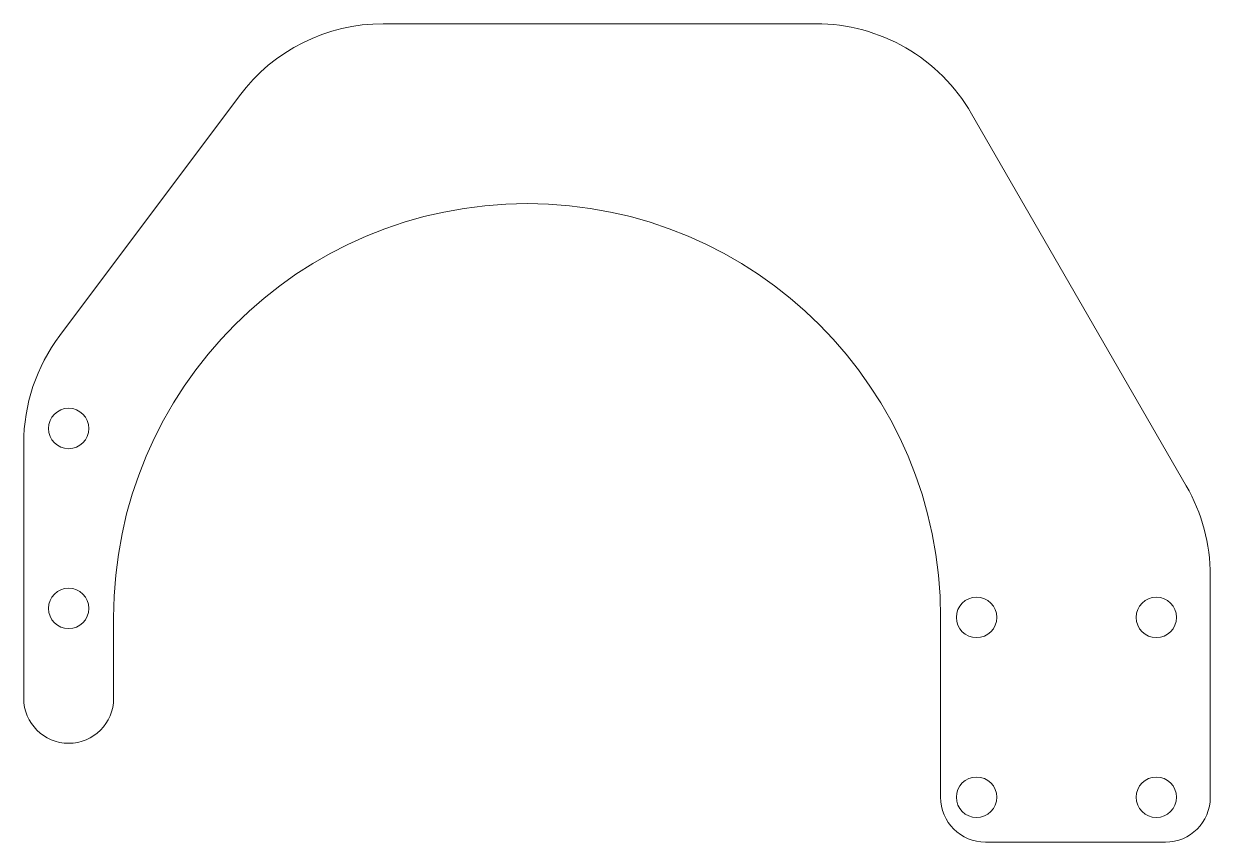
# Model space of a CAD drawing. Header units: millimetres. Extents: x -155 to -23, y 43 to 134.
import ezdxf

# ---------------------------------------------------------------- set-up
doc = ezdxf.new("R2010")
doc.units = ezdxf.units.MM

msp = doc.modelspace()

# ---------------------------------------------------------------- linework, layer by layer
at = {"color": 7, "linetype": 'Continuous', "lineweight": 15}
for p, q in [((-66.45, 133.55), (-114.57, 133.55)), ((-150.57, 98.88), (-130.57, 125.55)), ((-25.25, 82.19), (-49.13, 123.55)), ((-154.57, 86.88), (-154.57, 58.55)), ((-22.57, 47.55), (-22.57, 72.19)), ((-144.57, 58.55), (-144.57, 67.55)), ((-52.57, 67.55), (-52.57, 47.55)), ((-27.57, 42.55), (-47.57, 42.55))]:
    msp.add_line(p, q, dxfattribs=at)
for centre in [(-149.57, 88.55), (-149.57, 68.55), (-48.57, 67.55), (-28.57, 67.55), (-48.57, 47.55), (-28.57, 47.55)]:
    msp.add_circle(centre, 2.25, dxfattribs=at)
for centre, radius, start, end in [((-114.57, 113.55), 20, 90, 143.1301), ((-66.45, 113.55), 20, 30, 90), ((-98.57, 67.55), 46, 0, 180), ((-134.57, 86.88), 20, 143.1301, 180), ((-42.57, 72.19), 20, 0, 30), ((-149.57, 58.55), 5, 180, 0), ((-47.57, 47.55), 5, 180, 270), ((-27.57, 47.55), 5, 270, 0)]:
    msp.add_arc(centre, radius, start, end, dxfattribs=at)

doc.saveas('drawing.dxf')
